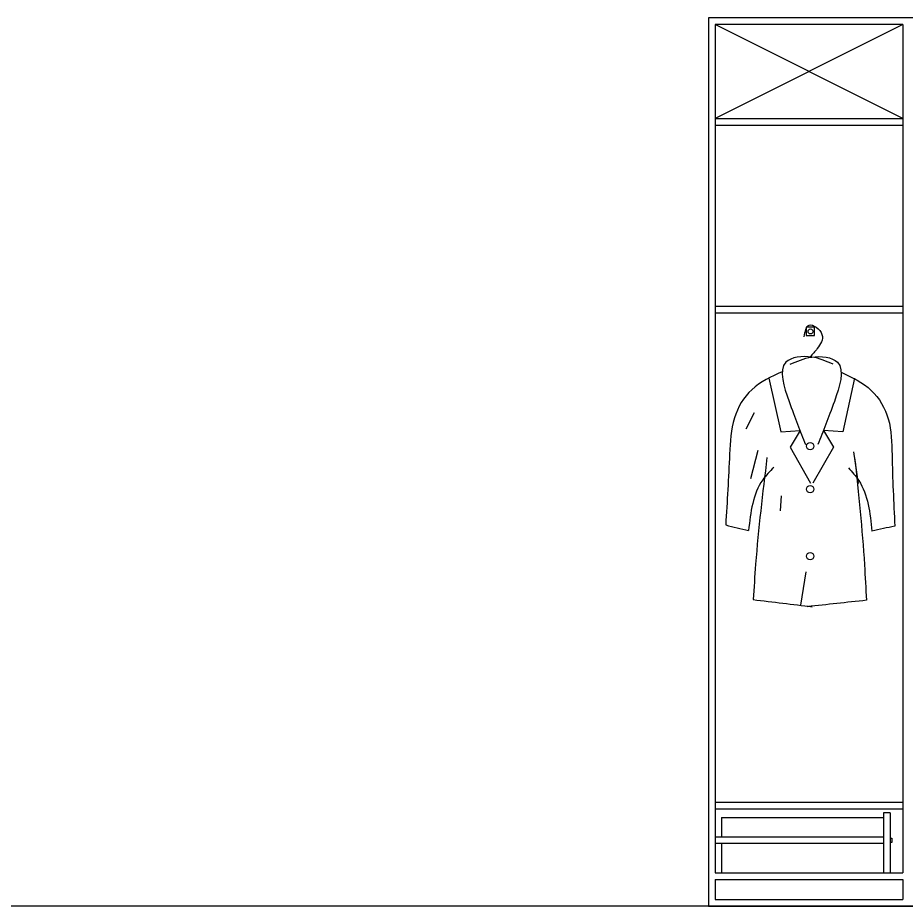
# Model space of a CAD drawing. Header units: inches. Extents: x 11.2 to 54.2, y 16.2 to 41.
# Drawn here: x 46.854 to 49.504, y 25.785 to 28.435 of the extents above; entities that cross this region are included whole.
import ezdxf

# ---------------------------------------------------------------- set-up
doc = ezdxf.new("R2010")
doc.units = ezdxf.units.IN
doc.header["$MEASUREMENT"] = 0
for name, color, linetype in [('02', 2, 'Continuous'), ('1', 1, 'Continuous'), ('4', 4, 'Continuous')]:
    doc.layers.add(name, color=color, linetype=linetype)

msp = doc.modelspace()

# ---------------------------------------------------------------- linework, layer by layer
at = {"layer": '02'}
for p, q in [((48.9337, 28.4155), (48.9337, 25.8855)), ((49.4937, 28.4155), (48.9337, 28.1355)), ((49.4937, 28.1355), (48.9337, 28.4155)), ((49.4937, 28.4155), (48.9337, 28.4155)), ((49.4937, 28.4155), (49.4937, 25.8855)), ((48.9337, 28.1355), (49.4937, 28.1355)), ((48.9337, 28.1155), (49.4937, 28.1155)), ((48.9337, 27.5755), (49.4937, 27.5755)), ((48.9337, 27.5555), (49.4937, 27.5555)), ((49.0936, 27.3606), (49.1293, 27.2001)), ((49.3499, 27.3606), (49.3142, 27.2001)), ((49.0501, 27.2575), (49.0254, 27.2082)), ((49.1293, 27.2001), (49.1869, 27.2043)), ((49.1869, 27.2043), (49.1571, 27.1545)), ((49.2567, 27.2043), (49.2865, 27.1545)), ((49.3142, 27.2001), (49.2567, 27.2043)), ((49.0607, 27.1448), (49.0395, 27.0602)), ((49.1571, 27.1545), (49.2186, 27.0474)), ((49.2865, 27.1545), (49.2249, 27.0474)), ((49.3463, 27.1412), (49.3604, 27.0461)), ((49.1312, 27.0097), (49.1277, 26.9653)), ((49.2046, 26.7831), (49.1886, 26.6835)), ((48.9337, 26.0955), (49.4937, 26.0955)), ((48.9337, 26.0755), (49.4937, 26.0755)), ((48.9337, 25.9926), (49.4361, 25.9926)), ((48.9337, 25.9736), (49.4361, 25.9736)), ((48.9337, 25.8855), (49.4937, 25.8855)), ((48.9337, 25.8655), (49.4937, 25.8655)), ((48.9337, 25.8655), (48.9337, 25.8055)), ((49.4937, 25.8655), (49.4937, 25.8055)), ((48.9337, 25.8055), (49.4937, 25.8055))]:
    msp.add_line(p, q, dxfattribs=at)
msp.add_lwpolyline([(49.2054, 27.4874), (49.2304, 27.4874), (49.2304, 27.5124), (49.2054, 27.5124)], close=True, dxfattribs=at)
for centre, radius in [((49.2183, 27.4998), 0.0075), ((49.2171, 27.1577), 0.0108), ((49.2171, 27.0296), 0.0108), ((49.2171, 26.8296), 0.0108)]:
    msp.add_circle(centre, radius, dxfattribs=at)
for points in [[(49.1998, 27.4838), (49.2138, 27.5188), (49.2523, 27.4908), (49.2383, 27.4488), (49.2173, 27.4243)], [(49.2862, 27.4018), (49.2217, 27.4233), (49.145, 27.4079), (49.1542, 27.2914), (49.2033, 27.1626)], [(49.1574, 27.4018), (49.2218, 27.4233), (49.2986, 27.4079), (49.2894, 27.2914), (49.2402, 27.1626)], [(49.1338, 27.3795), (49.0428, 27.3262), (48.9912, 27.2418), (48.9771, 27.1343), (48.9654, 26.9226)], [(49.3092, 27.3785), (49.3996, 27.324), (49.4502, 27.239), (49.4613, 27.1314), (49.4696, 26.9195)], [(49.0884, 27.1242), (49.0545, 26.8054), (49.0475, 26.6999)], [(49.3499, 27.1226), (49.3791, 26.8034), (49.3849, 26.6979)], [(49.1085, 27.0941), (49.0756, 27.0569), (49.0334, 26.9062)], [(49.3311, 27.0928), (49.3619, 27.0552), (49.4014, 26.9039)], [(48.9654, 26.9226), (49.0334, 26.9062)], [(49.4696, 26.9195), (49.4014, 26.9039)], [(49.0475, 26.6999), (49.2234, 26.6788)], [(49.3849, 26.6979), (49.2087, 26.6789)]]:
    msp.add_spline(points, degree=3, dxfattribs=at)
at = {"layer": '1'}
for p, q in [((48.9137, 28.4355), (48.9137, 25.7855)), ((49.9137, 28.4355), (48.9137, 28.4355)), ((48.9527, 26.0506), (49.4361, 26.0506)), ((48.9527, 26.0506), (48.9527, 25.9926)), ((49.4361, 26.0644), (49.4361, 25.8855)), ((49.4561, 26.0644), (49.4361, 26.0644)), ((49.4561, 26.0644), (49.4561, 25.8855)), ((48.9527, 25.9736), (48.9527, 25.8855)), ((48.9137, 25.7855), (53.2137, 25.7855))]:
    msp.add_line(p, q, dxfattribs=at)
msp.add_lwpolyline([(49.4561, 25.9889), (49.4612, 25.9889), (49.4612, 25.9755), (49.4561, 25.9755)], dxfattribs=at)
at = {"layer": '4'}
msp.add_line((53.8184, 25.7855), (33.4922, 25.7855), dxfattribs=at)

doc.saveas('drawing.dxf')
